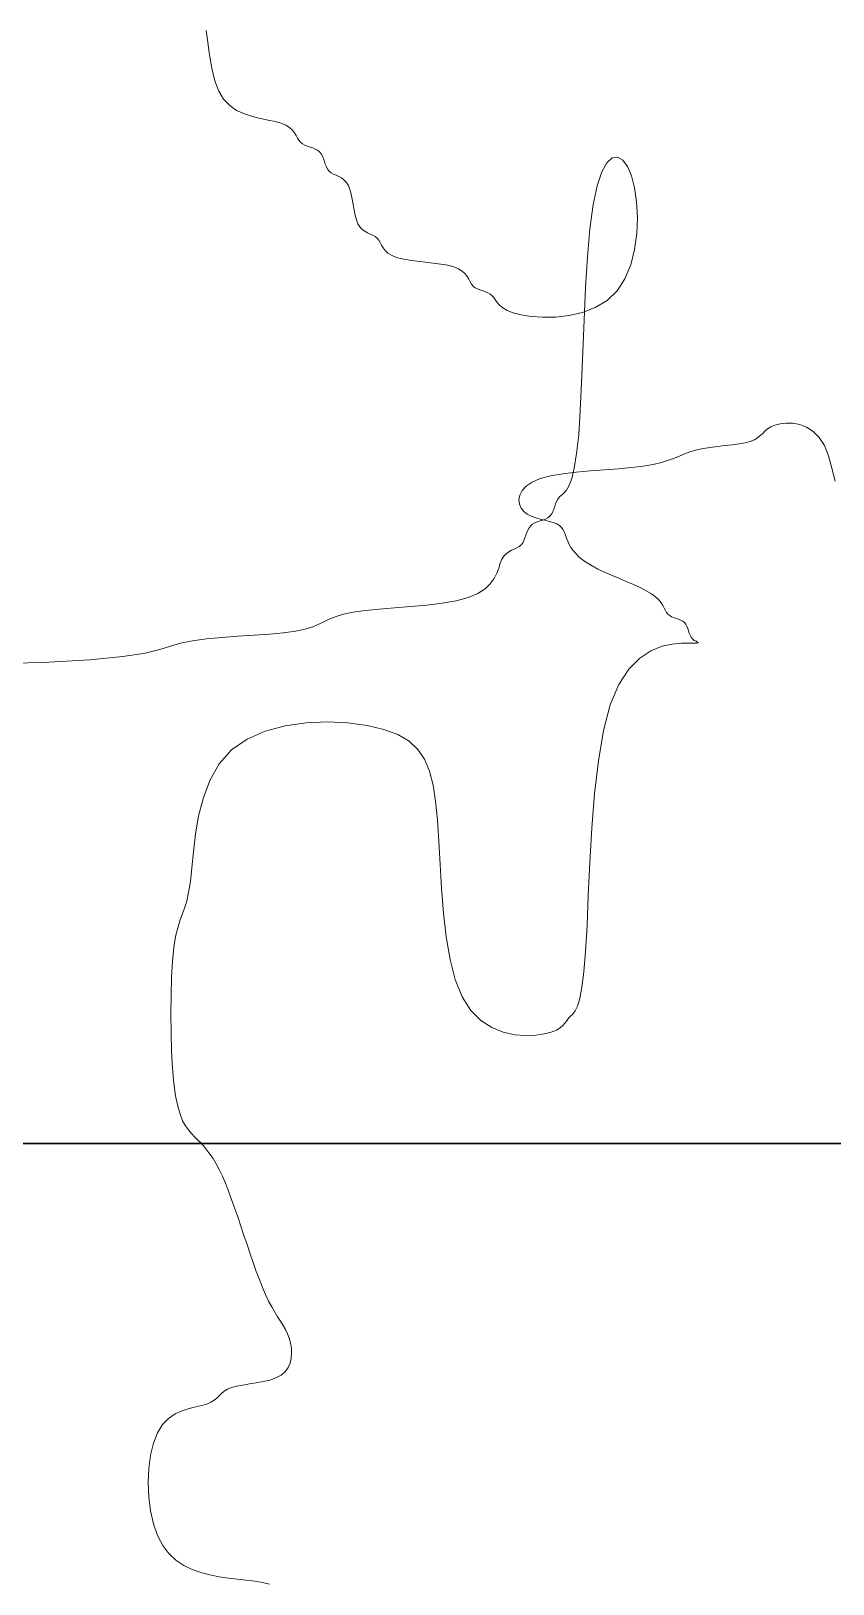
# Model space of a CAD drawing. Header units: millimetres. Extents: x 42 to 552, y 43 to 535.
# Drawn here: x 284.0778 to 284.1228, y 504.3131 to 504.4002 of the extents above; entities that cross this region are included whole.
import ezdxf

# ---------------------------------------------------------------- set-up
doc = ezdxf.new("R2010")
doc.units = ezdxf.units.MM
doc.header["$LTSCALE"] = 0.75
doc.header["$MEASUREMENT"] = 0
doc.layers.add('Gramado', color=9, linetype='Continuous', lineweight=0)
doc.layers.add('Linhas medias', color=7, linetype='Continuous', lineweight=30)

# ---------------------------------------------------------------- blocks, each defined once
blk = doc.blocks.new('arbusto8vista')
for p, q in [((-0.49617, -0.05175), (-0.49602, -0.0528)), ((-0.49602, -0.0528), (-0.49586, -0.05395)), ((-0.49586, -0.05395), (-0.49568, -0.05515)), ((-0.49568, -0.05515), (-0.49545, -0.05635)), ((-0.49545, -0.05635), (-0.49514, -0.0575)), ((-0.49514, -0.0575), (-0.49473, -0.05855)), ((-0.49473, -0.05855), (-0.4942, -0.05945)), ((-0.4942, -0.05945), (-0.49352, -0.06016)), ((-0.49352, -0.06016), (-0.49274, -0.06071)), ((-0.49274, -0.06071), (-0.49187, -0.06111)), ((-0.49187, -0.06111), (-0.49097, -0.0614)), ((-0.49097, -0.0614), (-0.49007, -0.06162)), ((-0.49007, -0.06162), (-0.48921, -0.0618)), ((-0.48921, -0.0618), (-0.48842, -0.06196)), ((-0.48842, -0.06196), (-0.48774, -0.06214)), ((-0.48774, -0.06214), (-0.48721, -0.06237)), ((-0.48721, -0.06237), (-0.4868, -0.06263)), ((-0.4868, -0.06263), (-0.48649, -0.06292)), ((-0.48649, -0.06292), (-0.48626, -0.06322)), ((-0.48626, -0.06322), (-0.48608, -0.06352)), ((-0.48608, -0.06352), (-0.48593, -0.06381)), ((-0.48593, -0.06381), (-0.48577, -0.06407)), ((-0.48577, -0.06407), (-0.48559, -0.06429)), ((-0.48559, -0.06429), (-0.48537, -0.06447)), ((-0.48537, -0.06447), (-0.4851, -0.06461)), ((-0.4851, -0.06461), (-0.48482, -0.06473)), ((-0.48482, -0.06473), (-0.48451, -0.06483)), ((-0.48451, -0.06483), (-0.48421, -0.06493)), ((-0.48421, -0.06493), (-0.48393, -0.06505)), ((-0.48393, -0.06505), (-0.48366, -0.06519)), ((-0.48366, -0.06519), (-0.48344, -0.06537)), ((-0.48344, -0.06537), (-0.48326, -0.06559)), ((-0.48326, -0.06559), (-0.48312, -0.06585)), ((-0.48312, -0.06585), (-0.483, -0.06614)), ((-0.483, -0.06614), (-0.4829, -0.06644)), ((-0.45062, -0.06604), (-0.45122, -0.06658)), ((-0.45002, -0.06596), (-0.45062, -0.06604)), ((-0.44944, -0.06629), (-0.45002, -0.06596)), ((-0.4829, -0.06644), (-0.4828, -0.06674)), ((-0.4828, -0.06674), (-0.48268, -0.06703)), ((-0.48268, -0.06703), (-0.48254, -0.06729)), ((-0.48254, -0.06729), (-0.48236, -0.06752)), ((-0.48236, -0.06752), (-0.48214, -0.0677)), ((-0.48214, -0.0677), (-0.48187, -0.06785)), ((-0.48187, -0.06785), (-0.48159, -0.06798)), ((-0.45179, -0.0676), (-0.45232, -0.06916)), ((-0.45122, -0.06658), (-0.45179, -0.0676)), ((-0.44892, -0.067), (-0.44944, -0.06629)), ((-0.44847, -0.06806), (-0.44892, -0.067)), ((-0.48159, -0.06798), (-0.48129, -0.06812)), ((-0.48129, -0.06812), (-0.48099, -0.06829)), ((-0.48099, -0.06829), (-0.4807, -0.0685)), ((-0.4807, -0.0685), (-0.48044, -0.06878)), ((-0.48044, -0.06878), (-0.48021, -0.06913)), ((-0.48021, -0.06913), (-0.48003, -0.06958)), ((-0.48003, -0.06958), (-0.47989, -0.07011)), ((-0.45232, -0.06916), (-0.45277, -0.07128)), ((-0.44812, -0.0694), (-0.44847, -0.06806)), ((-0.44789, -0.07098), (-0.44812, -0.0694)), ((-0.47989, -0.07011), (-0.47978, -0.07068)), ((-0.47978, -0.07068), (-0.47967, -0.07128)), ((-0.47967, -0.07128), (-0.47957, -0.07188)), ((-0.45277, -0.07128), (-0.45313, -0.07398)), ((-0.44779, -0.07271), (-0.44789, -0.07098)), ((-0.47957, -0.07188), (-0.47945, -0.07246)), ((-0.47945, -0.07246), (-0.47931, -0.07298)), ((-0.47931, -0.07298), (-0.47913, -0.07343)), ((-0.44786, -0.07451), (-0.44779, -0.07271)), ((-0.47913, -0.07343), (-0.47891, -0.07379)), ((-0.47891, -0.07379), (-0.47865, -0.07406)), ((-0.47865, -0.07406), (-0.47836, -0.07427)), ((-0.47836, -0.07427), (-0.47806, -0.07444)), ((-0.47806, -0.07444), (-0.47776, -0.07458)), ((-0.47776, -0.07458), (-0.47747, -0.07472)), ((-0.47747, -0.07472), (-0.47721, -0.07487)), ((-0.47721, -0.07487), (-0.47698, -0.07505)), ((-0.45313, -0.07398), (-0.4534, -0.07713)), ((-0.4481, -0.07631), (-0.44786, -0.07451)), ((-0.47698, -0.07505), (-0.4768, -0.07527)), ((-0.4768, -0.07527), (-0.47665, -0.07553)), ((-0.47665, -0.07553), (-0.47649, -0.07582)), ((-0.47649, -0.07582), (-0.47631, -0.07612)), ((-0.47631, -0.07612), (-0.47608, -0.07642)), ((-0.47608, -0.07642), (-0.47577, -0.07671)), ((-0.44854, -0.07804), (-0.4481, -0.07631)), ((-0.47577, -0.07671), (-0.47536, -0.07697)), ((-0.47536, -0.07697), (-0.47483, -0.0772)), ((-0.47483, -0.0772), (-0.47416, -0.07738)), ((-0.47416, -0.07738), (-0.47337, -0.07752)), ((-0.47337, -0.07752), (-0.4725, -0.07763)), ((-0.4725, -0.07763), (-0.4716, -0.07773)), ((-0.4716, -0.07773), (-0.4707, -0.07784)), ((-0.4707, -0.07784), (-0.46984, -0.07795)), ((-0.46984, -0.07795), (-0.46905, -0.07809)), ((-0.46905, -0.07809), (-0.46837, -0.07827)), ((-0.46837, -0.07827), (-0.46784, -0.0785)), ((-0.4534, -0.07713), (-0.45361, -0.08058)), ((-0.44919, -0.07961), (-0.44854, -0.07804)), ((-0.46784, -0.0785), (-0.46743, -0.07876)), ((-0.46743, -0.07876), (-0.46712, -0.07905)), ((-0.46712, -0.07905), (-0.46689, -0.07935)), ((-0.46689, -0.07935), (-0.46671, -0.07965)), ((-0.46671, -0.07965), (-0.46656, -0.07994)), ((-0.46656, -0.07994), (-0.4664, -0.0802)), ((-0.45008, -0.08096), (-0.44919, -0.07961)), ((-0.4664, -0.0802), (-0.46622, -0.08042)), ((-0.46622, -0.08042), (-0.466, -0.0806)), ((-0.466, -0.0806), (-0.46573, -0.08074)), ((-0.46573, -0.08074), (-0.46545, -0.08086)), ((-0.46545, -0.08086), (-0.46514, -0.08096)), ((-0.46514, -0.08096), (-0.46484, -0.08106)), ((-0.46484, -0.08106), (-0.46456, -0.08118)), ((-0.46456, -0.08118), (-0.46429, -0.08132)), ((-0.46429, -0.08132), (-0.46407, -0.0815)), ((-0.46407, -0.0815), (-0.46389, -0.08172)), ((-0.46389, -0.08172), (-0.46372, -0.08199)), ((-0.45361, -0.08058), (-0.45378, -0.08419)), ((-0.4512, -0.08202), (-0.45008, -0.08096)), ((-0.46372, -0.08199), (-0.46352, -0.08227)), ((-0.46352, -0.08227), (-0.46326, -0.08257)), ((-0.46326, -0.08257), (-0.4629, -0.08287)), ((-0.4629, -0.08287), (-0.4624, -0.08316)), ((-0.4624, -0.08316), (-0.46173, -0.08342)), ((-0.46173, -0.08342), (-0.46084, -0.08365)), ((-0.45546, -0.08372), (-0.45396, -0.08337)), ((-0.45396, -0.08337), (-0.45252, -0.08282)), ((-0.45252, -0.08282), (-0.4512, -0.08202)), ((-0.46084, -0.08365), (-0.45972, -0.08382)), ((-0.45972, -0.08382), (-0.4584, -0.08391)), ((-0.4584, -0.08391), (-0.45696, -0.08389)), ((-0.45696, -0.08389), (-0.45546, -0.08372)), ((-0.45378, -0.08419), (-0.45392, -0.08779)), ((-0.45392, -0.08779), (-0.45406, -0.09124)), ((-0.45406, -0.09124), (-0.4542, -0.09439)), ((-0.4542, -0.09439), (-0.45438, -0.09709)), ((-0.45438, -0.09709), (-0.45461, -0.09922)), ((-0.45461, -0.09922), (-0.45487, -0.10083)), ((-0.45487, -0.10083), (-0.45516, -0.102)), ((-0.45516, -0.102), (-0.45546, -0.1028)), ((-0.45671, -0.10431), (-0.45686, -0.10457)), ((-0.45654, -0.10408), (-0.45671, -0.10431)), ((-0.45631, -0.10389), (-0.45654, -0.10408)), ((-0.45605, -0.10367), (-0.45631, -0.10389)), ((-0.45576, -0.10333), (-0.45605, -0.10367)), ((-0.45546, -0.1028), (-0.45576, -0.10333)), ((-0.45761, -0.10623), (-0.45784, -0.10641)), ((-0.45743, -0.10601), (-0.45761, -0.10623)), ((-0.45729, -0.10574), (-0.45743, -0.10601)), ((-0.45718, -0.10546), (-0.45729, -0.10574)), ((-0.45707, -0.10516), (-0.45718, -0.10546)), ((-0.45697, -0.10486), (-0.45707, -0.10516)), ((-0.45686, -0.10457), (-0.45697, -0.10486)), ((-0.46008, -0.10779), (-0.4602, -0.10808)), ((-0.45994, -0.10753), (-0.46008, -0.10779)), ((-0.45976, -0.10731), (-0.45994, -0.10753)), ((-0.45954, -0.10713), (-0.45976, -0.10731)), ((-0.45928, -0.10699), (-0.45954, -0.10713)), ((-0.45899, -0.10687), (-0.45928, -0.10699)), ((-0.45869, -0.10677), (-0.45899, -0.10687)), ((-0.45839, -0.10667), (-0.45869, -0.10677)), ((-0.4581, -0.10655), (-0.45839, -0.10667)), ((-0.45784, -0.10641), (-0.4581, -0.10655)), ((-0.46107, -0.10964), (-0.46133, -0.10979)), ((-0.46084, -0.10946), (-0.46107, -0.10964)), ((-0.46066, -0.10923), (-0.46084, -0.10946)), ((-0.46052, -0.10897), (-0.46066, -0.10923)), ((-0.46041, -0.10868), (-0.46052, -0.10897)), ((-0.4603, -0.10838), (-0.46041, -0.10868)), ((-0.4602, -0.10808), (-0.4603, -0.10838)), ((-0.46299, -0.11107), (-0.46318, -0.11152)), ((-0.46277, -0.11071), (-0.46299, -0.11107)), ((-0.46251, -0.11044), (-0.46277, -0.11071)), ((-0.46222, -0.11023), (-0.46251, -0.11044)), ((-0.46192, -0.11006), (-0.46222, -0.11023)), ((-0.46162, -0.10992), (-0.46192, -0.11006)), ((-0.46133, -0.10979), (-0.46162, -0.10992)), ((-0.46387, -0.11322), (-0.46429, -0.11382)), ((-0.46357, -0.11262), (-0.46387, -0.11322)), ((-0.46335, -0.11205), (-0.46357, -0.11262)), ((-0.46318, -0.11152), (-0.46335, -0.11205)), ((-0.46569, -0.11492), (-0.46676, -0.11537)), ((-0.46488, -0.1144), (-0.46569, -0.11492)), ((-0.46429, -0.11382), (-0.46488, -0.1144)), ((-0.47675, -0.11666), (-0.47832, -0.11681)), ((-0.47502, -0.11652), (-0.47675, -0.11666)), ((-0.47322, -0.11638), (-0.47502, -0.11652)), ((-0.47141, -0.11621), (-0.47322, -0.11638)), ((-0.46968, -0.116), (-0.47141, -0.11621)), ((-0.46811, -0.11573), (-0.46968, -0.116)), ((-0.46676, -0.11537), (-0.46811, -0.11573)), ((-0.48352, -0.11836), (-0.48421, -0.11865)), ((-0.4829, -0.11806), (-0.48352, -0.11836)), ((-0.48228, -0.11776), (-0.4829, -0.11806)), ((-0.48159, -0.11747), (-0.48228, -0.11776)), ((-0.48074, -0.11721), (-0.48159, -0.11747)), ((-0.47967, -0.11699), (-0.48074, -0.11721)), ((-0.47832, -0.11681), (-0.47967, -0.11699)), ((-0.49612, -0.12001), (-0.49769, -0.12021)), ((-0.49439, -0.11984), (-0.49612, -0.12001)), ((-0.49259, -0.11971), (-0.49439, -0.11984)), ((-0.49078, -0.11959), (-0.49259, -0.11971)), ((-0.48905, -0.11946), (-0.49078, -0.11959)), ((-0.48748, -0.11932), (-0.48905, -0.11946)), ((-0.48613, -0.11914), (-0.48748, -0.11932)), ((-0.48506, -0.11891), (-0.48613, -0.11914)), ((-0.48421, -0.11865), (-0.48506, -0.11891)), ((-0.50301, -0.1216), (-0.5055, -0.12199)), ((-0.50136, -0.1212), (-0.50301, -0.1216)), ((-0.50016, -0.12082), (-0.50136, -0.1212)), ((-0.49904, -0.12048), (-0.50016, -0.12082)), ((-0.49769, -0.12021), (-0.49904, -0.12048)), ((-0.51448, -0.12264), (-0.52173, -0.12283)), ((-0.50919, -0.12235), (-0.51448, -0.12264)), ((-0.5055, -0.12199), (-0.50919, -0.12235))]:
    blk.add_line(p, q)
blk = doc.blocks.new('arbusto7vista')
for p, q in [((-0.36402, 0.33431), (-0.36356, 0.33451)), ((-0.36356, 0.33451), (-0.36298, 0.33465)), ((-0.36298, 0.33465), (-0.3623, 0.33473)), ((-0.3623, 0.33473), (-0.36156, 0.33471)), ((-0.36156, 0.33471), (-0.36079, 0.33456)), ((-0.36079, 0.33456), (-0.36002, 0.33427)), ((-0.36633, 0.33266), (-0.36587, 0.33285)), ((-0.36587, 0.33285), (-0.36551, 0.33308)), ((-0.36551, 0.33308), (-0.36521, 0.33333)), ((-0.36521, 0.33333), (-0.36494, 0.33358)), ((-0.36494, 0.33358), (-0.36468, 0.33384)), ((-0.36468, 0.33384), (-0.36438, 0.33409)), ((-0.36438, 0.33409), (-0.36402, 0.33431)), ((-0.36002, 0.33427), (-0.35927, 0.33379)), ((-0.35927, 0.33379), (-0.3586, 0.33311)), ((-0.3586, 0.33311), (-0.35802, 0.3322)), ((-0.37481, 0.33081), (-0.37419, 0.33107)), ((-0.37419, 0.33107), (-0.37359, 0.33132)), ((-0.37359, 0.33132), (-0.37299, 0.33154)), ((-0.37299, 0.33154), (-0.37233, 0.33174)), ((-0.37233, 0.33174), (-0.3716, 0.33189)), ((-0.3716, 0.33189), (-0.37081, 0.33201)), ((-0.37081, 0.33201), (-0.36999, 0.33211)), ((-0.36999, 0.33211), (-0.36916, 0.3322)), ((-0.36916, 0.3322), (-0.36835, 0.33229)), ((-0.36835, 0.33229), (-0.36759, 0.33239)), ((-0.36759, 0.33239), (-0.36691, 0.33251)), ((-0.36691, 0.33251), (-0.36633, 0.33266)), ((-0.35802, 0.3322), (-0.35756, 0.33104)), ((-0.35756, 0.33104), (-0.35717, 0.32969)), ((-0.38586, 0.32923), (-0.38428, 0.32937)), ((-0.38428, 0.32937), (-0.38268, 0.32949)), ((-0.38268, 0.32949), (-0.38111, 0.32961)), ((-0.38111, 0.32961), (-0.37964, 0.32974)), ((-0.37964, 0.32974), (-0.37833, 0.32989)), ((-0.37833, 0.32989), (-0.37722, 0.33008)), ((-0.37722, 0.33008), (-0.37629, 0.33031)), ((-0.37629, 0.33031), (-0.3755, 0.33056)), ((-0.3755, 0.33056), (-0.37481, 0.33081)), ((-0.35717, 0.32969), (-0.3568, 0.32821)), ((-0.39192, 0.32718), (-0.39146, 0.32767)), ((-0.39146, 0.32767), (-0.39079, 0.32812)), ((-0.39079, 0.32812), (-0.38988, 0.32851)), ((-0.38988, 0.32851), (-0.38872, 0.32881)), ((-0.38872, 0.32881), (-0.38736, 0.32905)), ((-0.38736, 0.32905), (-0.38586, 0.32923)), ((-0.39228, 0.32615), (-0.39219, 0.32666)), ((-0.39221, 0.32565), (-0.39228, 0.32615)), ((-0.39219, 0.32666), (-0.39192, 0.32718)), ((-0.39202, 0.3252), (-0.39221, 0.32565)), ((-0.39172, 0.32482), (-0.39202, 0.3252)), ((-0.39134, 0.32451), (-0.39172, 0.32482)), ((-0.39089, 0.32428), (-0.39134, 0.32451)), ((-0.39039, 0.32409), (-0.39089, 0.32428)), ((-0.38988, 0.32395), (-0.39039, 0.32409)), ((-0.38936, 0.32383), (-0.38988, 0.32395)), ((-0.38887, 0.32371), (-0.38936, 0.32383)), ((-0.38842, 0.32359), (-0.38887, 0.32371)), ((-0.38803, 0.32343), (-0.38842, 0.32359)), ((-0.38772, 0.32324), (-0.38803, 0.32343)), ((-0.38749, 0.32301), (-0.38772, 0.32324)), ((-0.38731, 0.32274), (-0.38749, 0.32301)), ((-0.38716, 0.32245), (-0.38731, 0.32274)), ((-0.38704, 0.32214), (-0.38716, 0.32245)), ((-0.38693, 0.32181), (-0.38704, 0.32214)), ((-0.3868, 0.32147), (-0.38693, 0.32181)), ((-0.38665, 0.32113), (-0.3868, 0.32147)), ((-0.38645, 0.32078), (-0.38665, 0.32113)), ((-0.38621, 0.32043), (-0.38645, 0.32078)), ((-0.38591, 0.32009), (-0.38621, 0.32043)), ((-0.38555, 0.31974), (-0.38591, 0.32009)), ((-0.38513, 0.3194), (-0.38555, 0.31974)), ((-0.38463, 0.31905), (-0.38513, 0.3194)), ((-0.38406, 0.3187), (-0.38463, 0.31905)), ((-0.38341, 0.31836), (-0.38406, 0.3187)), ((-0.38268, 0.31801), (-0.38341, 0.31836)), ((-0.38189, 0.31767), (-0.38268, 0.31801)), ((-0.38107, 0.31732), (-0.38189, 0.31767)), ((-0.38024, 0.31697), (-0.38107, 0.31732)), ((-0.37943, 0.31663), (-0.38024, 0.31697)), ((-0.37867, 0.31628), (-0.37943, 0.31663)), ((-0.37799, 0.31593), (-0.37867, 0.31628)), ((-0.37741, 0.31559), (-0.37799, 0.31593)), ((-0.37695, 0.31524), (-0.37741, 0.31559)), ((-0.3766, 0.3149), (-0.37695, 0.31524)), ((-0.37634, 0.31458), (-0.3766, 0.3149)), ((-0.37614, 0.31426), (-0.37634, 0.31458)), ((-0.37599, 0.31397), (-0.37614, 0.31426)), ((-0.37585, 0.31371), (-0.37599, 0.31397)), ((-0.37572, 0.31348), (-0.37585, 0.31371)), ((-0.37556, 0.31328), (-0.37572, 0.31348)), ((-0.37537, 0.31313), (-0.37556, 0.31328)), ((-0.37515, 0.31301), (-0.37537, 0.31313)), ((-0.3749, 0.31291), (-0.37515, 0.31301)), ((-0.37464, 0.31282), (-0.3749, 0.31291)), ((-0.37438, 0.31273), (-0.37464, 0.31282)), ((-0.37414, 0.31263), (-0.37438, 0.31273)), ((-0.37391, 0.31251), (-0.37414, 0.31263)), ((-0.37372, 0.31236), (-0.37391, 0.31251)), ((-0.37356, 0.31217), (-0.37372, 0.31236)), ((-0.37344, 0.31194), (-0.37356, 0.31217)), ((-0.37334, 0.31169), (-0.37344, 0.31194)), ((-0.37326, 0.31144), (-0.37334, 0.31169)), ((-0.37317, 0.31118), (-0.37326, 0.31144)), ((-0.37307, 0.31093), (-0.37317, 0.31118)), ((-0.37295, 0.31071), (-0.37307, 0.31093)), ((-0.37279, 0.31051), (-0.37295, 0.31071)), ((-0.37261, 0.31036), (-0.37279, 0.31051)), ((-0.37241, 0.31025), (-0.37261, 0.31036)), ((-0.37225, 0.31016), (-0.37241, 0.31025)), ((-0.37216, 0.31011), (-0.37225, 0.31016)), ((-0.37218, 0.31008), (-0.37216, 0.31011)), ((-0.37994, 0.30713), (-0.37872, 0.30836)), ((-0.37872, 0.30836), (-0.37747, 0.30919)), ((-0.37747, 0.30919), (-0.37623, 0.30969)), ((-0.37623, 0.30969), (-0.37508, 0.30994)), ((-0.37508, 0.30994), (-0.37407, 0.31004)), ((-0.37407, 0.31004), (-0.37326, 0.31005)), ((-0.37326, 0.31005), (-0.37269, 0.31005)), ((-0.37269, 0.31005), (-0.37234, 0.31006)), ((-0.37234, 0.31006), (-0.37218, 0.31008)), ((-0.38106, 0.30542), (-0.37994, 0.30713)), ((-0.38203, 0.30313), (-0.38106, 0.30542)), ((-0.38279, 0.30024), (-0.38203, 0.30313)), ((-0.42277, 0.29927), (-0.42073, 0.30017)), ((-0.42073, 0.30017), (-0.41849, 0.30077)), ((-0.41849, 0.30077), (-0.41614, 0.30111)), ((-0.41614, 0.30111), (-0.41376, 0.30121)), ((-0.41376, 0.30121), (-0.41145, 0.30111)), ((-0.41145, 0.30111), (-0.40931, 0.30081)), ((-0.40931, 0.30081), (-0.40742, 0.30036)), ((-0.40742, 0.30036), (-0.40586, 0.29978)), ((-0.40586, 0.29978), (-0.4046, 0.29904)), ((-0.38337, 0.29686), (-0.38279, 0.30024)), ((-0.42588, 0.29651), (-0.42451, 0.29806)), ((-0.42451, 0.29806), (-0.42277, 0.29927)), ((-0.4046, 0.29904), (-0.40362, 0.29812)), ((-0.40362, 0.29812), (-0.40286, 0.29702)), ((-0.42691, 0.29471), (-0.42588, 0.29651)), ((-0.40286, 0.29702), (-0.4023, 0.29569)), ((-0.3838, 0.29316), (-0.38337, 0.29686)), ((-0.42767, 0.29274), (-0.42691, 0.29471)), ((-0.4023, 0.29569), (-0.4019, 0.29413)), ((-0.4282, 0.29067), (-0.42767, 0.29274)), ((-0.4019, 0.29413), (-0.40162, 0.29231)), ((-0.38411, 0.28929), (-0.3838, 0.29316)), ((-0.40162, 0.29231), (-0.40142, 0.29021)), ((-0.42855, 0.28861), (-0.4282, 0.29067)), ((-0.40142, 0.29021), (-0.40126, 0.28783)), ((-0.38433, 0.28542), (-0.38411, 0.28929)), ((-0.42879, 0.28664), (-0.42855, 0.28861)), ((-0.40126, 0.28783), (-0.40112, 0.28523)), ((-0.42896, 0.28483), (-0.42879, 0.28664)), ((-0.42912, 0.28329), (-0.42896, 0.28483)), ((-0.40112, 0.28523), (-0.40095, 0.28252)), ((-0.3845, 0.28172), (-0.38433, 0.28542)), ((-0.42932, 0.28207), (-0.42912, 0.28329)), ((-0.40095, 0.28252), (-0.40073, 0.27977)), ((-0.42979, 0.28031), (-0.42954, 0.2811)), ((-0.42954, 0.2811), (-0.42932, 0.28207)), ((-0.38464, 0.27834), (-0.3845, 0.28172)), ((-0.43055, 0.2781), (-0.4303, 0.27889)), ((-0.4303, 0.27889), (-0.43005, 0.2796)), ((-0.43005, 0.2796), (-0.42979, 0.28031)), ((-0.40073, 0.27977), (-0.40042, 0.2771)), ((-0.43097, 0.27591), (-0.43078, 0.27713)), ((-0.43078, 0.27713), (-0.43055, 0.2781)), ((-0.40042, 0.2771), (-0.39999, 0.27457)), ((-0.3848, 0.27545), (-0.38464, 0.27834)), ((-0.43112, 0.27437), (-0.43097, 0.27591)), ((-0.38499, 0.27316), (-0.3848, 0.27545)), ((-0.43123, 0.27256), (-0.43112, 0.27437)), ((-0.39999, 0.27457), (-0.39941, 0.2723)), ((-0.43129, 0.27056), (-0.43123, 0.27256)), ((-0.39941, 0.2723), (-0.39865, 0.27037)), ((-0.38522, 0.27144), (-0.38499, 0.27316)), ((-0.43132, 0.26847), (-0.43129, 0.27056)), ((-0.39865, 0.27037), (-0.39768, 0.26885)), ((-0.38572, 0.26933), (-0.38546, 0.27019)), ((-0.38546, 0.27019), (-0.38522, 0.27144)), ((-0.43129, 0.26635), (-0.43132, 0.26847)), ((-0.39768, 0.26885), (-0.39656, 0.26771)), ((-0.38645, 0.26823), (-0.38623, 0.26844)), ((-0.38623, 0.26844), (-0.38598, 0.26878)), ((-0.38598, 0.26878), (-0.38572, 0.26933)), ((-0.39656, 0.26771), (-0.39532, 0.26691)), ((-0.39532, 0.26691), (-0.39403, 0.26639)), ((-0.38865, 0.26641), (-0.38807, 0.26664)), ((-0.38807, 0.26664), (-0.38765, 0.26688)), ((-0.38765, 0.26688), (-0.38734, 0.26714)), ((-0.38734, 0.26714), (-0.38712, 0.2674)), ((-0.38712, 0.2674), (-0.38695, 0.26765)), ((-0.38695, 0.26765), (-0.3868, 0.26787)), ((-0.3868, 0.26787), (-0.38665, 0.26806)), ((-0.38665, 0.26806), (-0.38645, 0.26823)), ((-0.43123, 0.26429), (-0.43129, 0.26635)), ((-0.39403, 0.26639), (-0.39274, 0.26611)), ((-0.39274, 0.26611), (-0.39151, 0.26602)), ((-0.39151, 0.26602), (-0.39038, 0.26608)), ((-0.39038, 0.26608), (-0.38942, 0.26622)), ((-0.38942, 0.26622), (-0.38865, 0.26641)), ((-0.43112, 0.26238), (-0.43123, 0.26429)), ((-0.43097, 0.26068), (-0.43112, 0.26238)), ((-0.43078, 0.25927), (-0.43097, 0.26068)), ((-0.43054, 0.25812), (-0.43078, 0.25927)), ((-0.43028, 0.2572), (-0.43054, 0.25812)), ((-0.42999, 0.25647), (-0.43028, 0.2572)), ((-0.42968, 0.25589), (-0.42999, 0.25647)), ((-0.42935, 0.25543), (-0.42968, 0.25589)), ((-0.42901, 0.25504), (-0.42935, 0.25543)), ((-0.42866, 0.25468), (-0.42901, 0.25504)), ((-0.42831, 0.25434), (-0.42866, 0.25468)), ((-0.42797, 0.25398), (-0.42831, 0.25434)), ((-0.42762, 0.2536), (-0.42797, 0.25398)), ((-0.42728, 0.25318), (-0.42762, 0.2536)), ((-0.42693, 0.25273), (-0.42728, 0.25318)), ((-0.42658, 0.25222), (-0.42693, 0.25273)), ((-0.42624, 0.25164), (-0.42658, 0.25222)), ((-0.42589, 0.25099), (-0.42624, 0.25164)), ((-0.42554, 0.25026), (-0.42589, 0.25099)), ((-0.4252, 0.24945), (-0.42554, 0.25026)), ((-0.42485, 0.24858), (-0.4252, 0.24945)), ((-0.42451, 0.24765), (-0.42485, 0.24858)), ((-0.42416, 0.24668), (-0.42451, 0.24765)), ((-0.42381, 0.24567), (-0.42416, 0.24668)), ((-0.42347, 0.24465), (-0.42381, 0.24567)), ((-0.42312, 0.24361), (-0.42347, 0.24465)), ((-0.42277, 0.24257), (-0.42312, 0.24361)), ((-0.42243, 0.24155), (-0.42277, 0.24257)), ((-0.42208, 0.24055), (-0.42243, 0.24155)), ((-0.42174, 0.23957), (-0.42208, 0.24055)), ((-0.42139, 0.23865), (-0.42174, 0.23957)), ((-0.42104, 0.23777), (-0.42139, 0.23865)), ((-0.4207, 0.23696), (-0.42104, 0.23777)), ((-0.42035, 0.23623), (-0.4207, 0.23696)), ((-0.42, 0.23558), (-0.42035, 0.23623)), ((-0.41966, 0.235), (-0.42, 0.23558)), ((-0.41934, 0.23447), (-0.41966, 0.235)), ((-0.41902, 0.23398), (-0.41934, 0.23447)), ((-0.41873, 0.23351), (-0.41902, 0.23398)), ((-0.41847, 0.23305), (-0.41873, 0.23351)), ((-0.41824, 0.23258), (-0.41847, 0.23305)), ((-0.41804, 0.23208), (-0.41824, 0.23258)), ((-0.41789, 0.23154), (-0.41804, 0.23208)), ((-0.4178, 0.23097), (-0.41789, 0.23154)), ((-0.41781, 0.22983), (-0.41777, 0.2304)), ((-0.41777, 0.2304), (-0.4178, 0.23097)), ((-0.41896, 0.22792), (-0.41851, 0.22831)), ((-0.41851, 0.22831), (-0.41817, 0.22877)), ((-0.41817, 0.22877), (-0.41794, 0.22928)), ((-0.41794, 0.22928), (-0.41781, 0.22983)), ((-0.42497, 0.22635), (-0.42451, 0.22654)), ((-0.42451, 0.22654), (-0.42393, 0.22669)), ((-0.42393, 0.22669), (-0.42325, 0.22682)), ((-0.42325, 0.22682), (-0.42251, 0.22694)), ((-0.42251, 0.22694), (-0.42174, 0.22706)), ((-0.42174, 0.22706), (-0.42096, 0.2272)), ((-0.42096, 0.2272), (-0.42022, 0.22738)), ((-0.42022, 0.22738), (-0.41954, 0.22762)), ((-0.41954, 0.22762), (-0.41896, 0.22792)), ((-0.42728, 0.22469), (-0.42682, 0.22489)), ((-0.42682, 0.22489), (-0.42645, 0.22511)), ((-0.42645, 0.22511), (-0.42616, 0.22536)), ((-0.42616, 0.22536), (-0.42589, 0.22562)), ((-0.42589, 0.22562), (-0.42563, 0.22587)), ((-0.42563, 0.22587), (-0.42533, 0.22612)), ((-0.42533, 0.22612), (-0.42497, 0.22635)), ((-0.43224, 0.22238), (-0.43156, 0.22307)), ((-0.43156, 0.22307), (-0.43082, 0.22358)), ((-0.43082, 0.22358), (-0.43005, 0.22394)), ((-0.43005, 0.22394), (-0.42927, 0.2242)), ((-0.42927, 0.2242), (-0.42853, 0.22438)), ((-0.42853, 0.22438), (-0.42785, 0.22454)), ((-0.42785, 0.22454), (-0.42728, 0.22469)), ((-0.43327, 0.22031), (-0.43282, 0.22146)), ((-0.43282, 0.22146), (-0.43224, 0.22238)), ((-0.4336, 0.21895), (-0.43327, 0.22031)), ((-0.43379, 0.21745), (-0.4336, 0.21895)), ((-0.43386, 0.21587), (-0.43379, 0.21745)), ((-0.43379, 0.21427), (-0.43386, 0.21587)), ((-0.4336, 0.2127), (-0.43379, 0.21427)), ((-0.43327, 0.21124), (-0.4336, 0.2127)), ((-0.43282, 0.20993), (-0.43327, 0.21124)), ((-0.43223, 0.20882), (-0.43282, 0.20993)), ((-0.43154, 0.20791), (-0.43223, 0.20882)), ((-0.43075, 0.20717), (-0.43154, 0.20791)), ((-0.42987, 0.20658), (-0.43075, 0.20717)), ((-0.42893, 0.20613), (-0.42987, 0.20658)), ((-0.42795, 0.20578), (-0.42893, 0.20613)), ((-0.42693, 0.20551), (-0.42795, 0.20578)), ((-0.42589, 0.20532), (-0.42693, 0.20551)), ((-0.42485, 0.20516), (-0.42589, 0.20532)), ((-0.42383, 0.20503), (-0.42485, 0.20516)), ((-0.42285, 0.20492), (-0.42383, 0.20503)), ((-0.42191, 0.2048), (-0.42285, 0.20492)), ((-0.42103, 0.20465), (-0.42191, 0.2048)), ((-0.42024, 0.20447), (-0.42103, 0.20465))]:
    blk.add_line(p, q)

msp = doc.modelspace()

# ---------------------------------------------------------------- linework, layer by layer
at = {"layer": 'Linhas medias'}
msp.add_line((283.638503, 504.337764), (285.600279, 504.337764), dxfattribs=at)

# ---------------------------------------------------------------- block references
at = {"layer": 'Gramado', "xscale": 0.5, "yscale": 0.5, "zscale": 0.5}
for name, p in [('arbusto8vista', (284.335712, 504.426077)), ('arbusto7vista', (284.30131, 504.210816))]:
    msp.add_blockref(name, p, dxfattribs=at)

doc.saveas('drawing.dxf')
